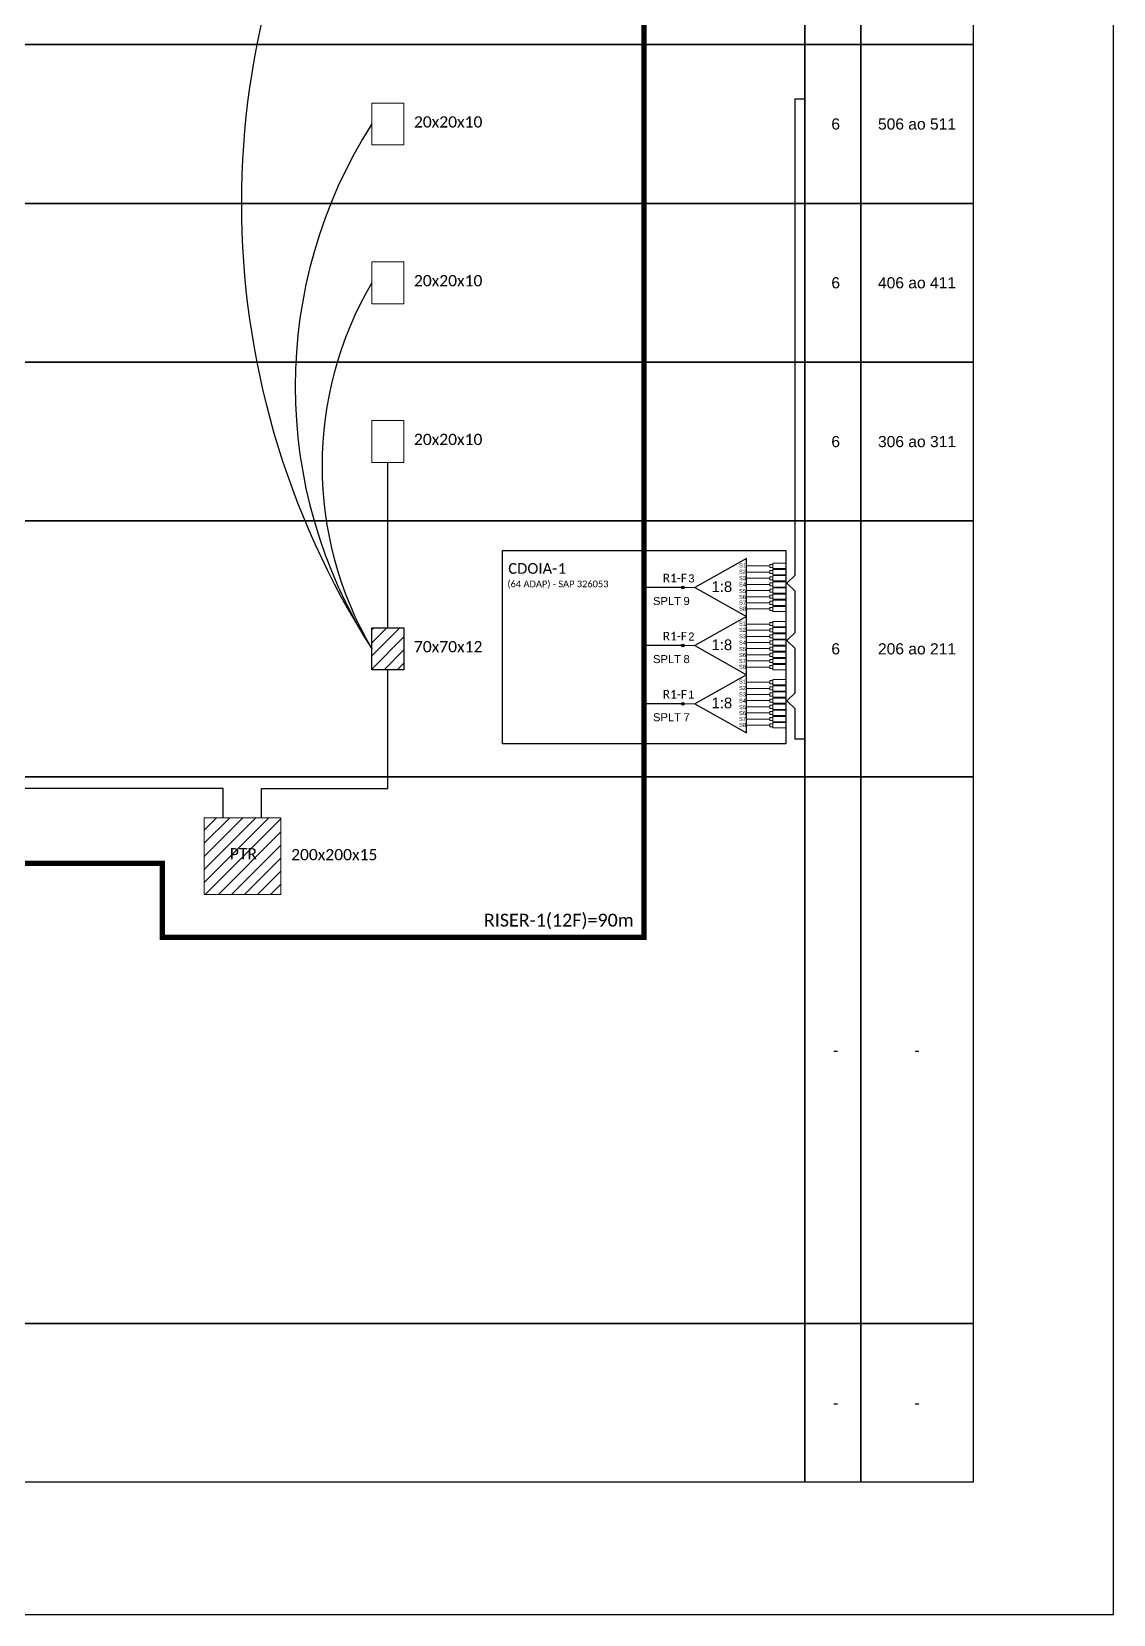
# Model space of a CAD drawing. Extents: x -89 to 749, y 705 to 1299.
# Drawn here: x 548.5 to 749.2, y 705 to 998.8 of the extents above; entities that cross this region are included whole.
import ezdxf
from ezdxf.enums import TextEntityAlignment as Align

# ---------------------------------------------------------------- set-up
doc = ezdxf.new("R2010")
doc.units = 0
doc.styles.add('ARIAL', font='arial.ttf')
doc.styles.add('WMF-Calibri0', font='calibri.ttf')

# ---------------------------------------------------------------- blocks, each defined once
blk = doc.blocks.new('SPLT_1-8_SC-APC')
at = {"color": 1}
blk.add_lwpolyline([(-7.37, -2.1), (-17.04, -7.55), (-7.37, -13), (-7.37, -2.1)], dxfattribs=at)
at = {"color": 3, "lineweight": 0}
for points in [[(-2.99, -3.51), (-7.37, -3.51)], [(-7.37, -4.66), (-2.99, -4.66)], [(-7.37, -5.82), (-2.99, -5.82)], [(-2.41, -3.02), (-2.41, -4)], [(-2.41, -3.02), (0, -3.02)], [(-2.41, -4), (0, -4)], [(-2.41, -4.17), (-2.41, -5.16)], [(-2.41, -4.17), (0, -4.17)], [(-2.41, -5.16), (0, -5.16)], [(-2.41, -5.32), (-2.41, -6.31)], [(-2.41, -5.32), (0, -5.32)], [(-7.37, -6.97), (-2.99, -6.97)], [(-7.37, -8.12), (-2.99, -8.12)], [(-2.41, -6.31), (0, -6.31)], [(-2.41, -6.48), (-2.41, -7.46)], [(-2.41, -6.48), (0, -6.48)], [(-2.41, -7.46), (0, -7.46)], [(-2.41, -7.63), (-2.41, -8.62)], [(-2.41, -7.63), (0, -7.63)], [(-2.41, -8.62), (0, -8.62)], [(-2.41, -8.78), (-2.41, -9.77)], [(-2.41, -8.78), (0, -8.78)], [(-7.37, -9.28), (-2.99, -9.28)], [(-7.37, -10.43), (-2.99, -10.43)], [(-7.37, -11.58), (-2.99, -11.58)], [(-2.41, -9.77), (0, -9.77)], [(-2.41, -9.94), (-2.41, -10.92)], [(-2.41, -9.94), (0, -9.94)], [(-2.41, -10.92), (0, -10.92)], [(-2.41, -11.09), (-2.41, -12.08)], [(-2.41, -11.09), (0, -11.09)], [(-2.41, -12.08), (0, -12.08)]]:
    blk.add_lwpolyline(points, dxfattribs=at)
for points in [[(-2.99, -3.22), (-2.41, -3.22), (-2.41, -3.8), (-2.99, -3.8)], [(-2.99, -4.38), (-2.41, -4.38), (-2.41, -4.95), (-2.99, -4.95)], [(-2.99, -5.53), (-2.41, -5.53), (-2.41, -6.1), (-2.99, -6.1)], [(-2.99, -6.68), (-2.41, -6.68), (-2.41, -7.26), (-2.99, -7.26)], [(-2.99, -7.84), (-2.41, -7.84), (-2.41, -8.41), (-2.99, -8.41)], [(-2.99, -8.99), (-2.41, -8.99), (-2.41, -9.56), (-2.99, -9.56)], [(-2.99, -10.14), (-2.41, -10.14), (-2.41, -10.72), (-2.99, -10.72)], [(-2.99, -11.3), (-2.41, -11.3), (-2.41, -11.87), (-2.99, -11.87)]]:
    blk.add_lwpolyline(points, close=True, dxfattribs=at)
at = {"color": 1, "lineweight": 0}
blk.add_lwpolyline([(-17.04, -7.55), (-19.26, -7.55)], dxfattribs=at)
at = {"color": 1, "style": 'ARIAL'}
for s, height, p in [('S1', 0.75, (-8.74, -3.78)), ('S2', 0.75, (-8.74, -4.97)), ('S3', 0.75, (-8.74, -6.18)), ('1:8', 2, (-13.91, -8.4)), ('S4', 0.75, (-8.74, -7.36)), ('S5', 0.75, (-8.74, -8.57)), ('S6', 0.75, (-8.74, -9.69)), ('S7', 0.75, (-8.74, -10.78)), ('S8', 0.75, (-8.74, -11.9))]:
    blk.add_text(s, height=height, dxfattribs=at).set_placement(p)

msp = doc.modelspace()

# ---------------------------------------------------------------- hatches: boundary and pattern name
h = msp.add_hatch(color=3)
h.dxf.hatch_style = 1
edge = h.paths.add_edge_path()
edge.add_arc((669.37, 895.61), 0.254, 0, 360)
h = msp.add_hatch()
h.set_pattern_fill('ANSI31', color=1, scale=0.54)
h.set_pattern_definition([(45, (-257.8151, 110.4325), (-1.2123346, 1.2123346), [])])
h.paths.add_polyline_path([(611.65, 880.35), (617.61, 880.35), (617.61, 888.11), (611.65, 888.11)])
h = msp.add_hatch(color=3)
h.dxf.hatch_style = 1
edge = h.paths.add_edge_path()
edge.add_arc((669.37, 884.83), 0.254, 0, 360)
h = msp.add_hatch(color=3)
h.dxf.hatch_style = 1
edge = h.paths.add_edge_path()
edge.add_arc((669.37, 874.04), 0.254, 0, 360)
h = msp.add_hatch()
h.set_pattern_fill('ANSI31', color=1, scale=0.54)
h.set_pattern_definition([(45, (20.5825, 3222.0435), (-1.2123346, 1.2123346), [])])
h.paths.add_polyline_path([(594.75, 838.65), (594.75, 852.88), (580.52, 852.88), (580.52, 838.65)])
h.paths.add_polyline_path([(584.78, 844.62), (590.91, 844.62), (590.91, 847.75), (584.78, 847.75)], flags=24)

# ---------------------------------------------------------------- linework, layer by layer
msp.add_lwpolyline([(-89.32, 705.02), (749.25, 705.02), (749.25, 1299.02), (-89.32, 1299.02), (-89.32, 705.02)])
at = {"color": 5, "const_width": 0.99}
msp.add_lwpolyline([(662.18, 1196.84), (662.18, 830.68), (572.76, 830.68), (572.76, 844.4), (511.81, 844.4), (511.81, 813.09)], dxfattribs=at)
for points in [[(447.28, 1025.85), (691.98, 1025.85), (691.98, 996.38), (447.28, 996.38)], [(691.98, 1025.85), (702.4, 1025.85), (702.4, 996.38), (691.98, 996.38)], [(702.4, 1025.85), (723.23, 1025.85), (723.23, 996.38), (702.4, 996.38)], [(447.28, 996.38), (691.98, 996.38), (691.98, 966.91), (447.28, 966.91)], [(691.98, 996.38), (702.4, 996.38), (702.4, 966.91), (691.98, 966.91)], [(702.4, 996.38), (723.23, 996.38), (723.23, 966.91), (702.4, 966.91)], [(447.28, 966.91), (691.98, 966.91), (691.98, 937.44), (447.28, 937.44)], [(691.98, 966.91), (702.4, 966.91), (702.4, 937.44), (691.98, 937.44)], [(702.4, 966.91), (723.23, 966.91), (723.23, 937.44), (702.4, 937.44)], [(447.28, 937.44), (691.98, 937.44), (691.98, 907.97), (447.28, 907.97)], [(691.98, 937.44), (702.4, 937.44), (702.4, 907.97), (691.98, 907.97)], [(702.4, 937.44), (723.23, 937.44), (723.23, 907.97), (702.4, 907.97)], [(447.28, 907.97), (691.98, 907.97), (691.98, 860.5), (447.28, 860.5)], [(691.98, 907.97), (702.4, 907.97), (702.4, 860.5), (691.98, 860.5)], [(702.4, 907.97), (723.23, 907.97), (723.23, 860.5), (702.4, 860.5)], [(447.28, 860.5), (691.98, 860.5), (691.98, 759.03), (447.28, 759.03)], [(691.98, 860.5), (702.4, 860.5), (702.4, 759.03), (691.98, 759.03)], [(702.4, 860.5), (723.23, 860.5), (723.23, 759.03), (702.4, 759.03)], [(447.28, 759.03), (691.98, 759.03), (691.98, 729.56), (447.28, 729.56)], [(691.98, 759.03), (702.4, 759.03), (702.4, 729.56), (691.98, 729.56)], [(702.4, 759.03), (723.23, 759.03), (723.23, 729.56), (702.4, 729.56)]]:
    msp.add_lwpolyline(points, close=True)
at = {"color": 0, "lineweight": 0}
for points in [[(611.65, 985.52), (617.61, 985.52), (617.61, 977.76), (611.65, 977.76)], [(611.65, 956.05), (617.61, 956.05), (617.61, 948.29), (611.65, 948.29)], [(611.65, 926.58), (617.61, 926.58), (617.61, 918.82), (611.65, 918.82)]]:
    msp.add_lwpolyline(points, close=True, dxfattribs=at)
at = {"color": 3}
for points in [[(690.22, 892.87), (690.22, 894.92), (688.67, 896.41), (690.22, 897.91), (690.22, 986.32), (691.85, 986.32)], [(614.63, 888.11), (614.63, 918.82)], [(690.22, 878.7), (690.21, 884.3), (688.66, 885.79), (690.21, 887.29), (690.21, 892.87), (690.22, 892.87)], [(584.08, 852.88), (584.08, 858.28), (520.13, 858.28), (520.13, 880.35)], [(591.19, 852.88), (591.19, 858.28), (614.63, 858.28), (614.63, 880.35)], [(691.85, 867.48), (690.22, 867.48), (690.22, 873.09), (688.67, 874.58), (690.22, 876.07), (690.22, 878.7)]]:
    msp.add_lwpolyline(points, dxfattribs=at)
at = {"color": 1}
for points in [[(635.87, 902.45), (688.46, 902.45), (688.46, 866.57), (635.87, 866.57)], [(611.65, 888.11), (617.61, 888.11), (617.61, 880.35), (611.65, 880.35)]]:
    msp.add_lwpolyline(points, close=True, dxfattribs=at)
at = {"color": 5}
for points in [[(669.37, 895.61), (662.18, 895.61)], [(669.37, 884.83), (662.18, 884.83)], [(669.37, 874.04), (662.18, 874.04)]]:
    msp.add_lwpolyline(points, dxfattribs=at)
at = {"color": 1, "lineweight": 0}
msp.add_lwpolyline([(580.52, 852.88), (594.75, 852.88), (594.75, 838.65), (580.52, 838.65)], close=True, dxfattribs=at)
at = {"color": 3}
for centre in [(669.37, 895.61), (669.37, 884.83), (669.37, 874.04)]:
    msp.add_circle(centre, 0.254, dxfattribs=at)
for centre, radius, start, end in [((740.61, 966.91), 153.18, 147.3365, 212.6635), ((687.9, 932.94), 90.48, 147.4312, 212.5688), ((669.48, 918.2), 67.06, 149.567, 210.433)]:
    msp.add_arc(centre, radius, start, end, dxfattribs=at)

# ---------------------------------------------------------------- block references
at = {"color": 3, "xscale": 0.9899999999999999, "yscale": 0.9899999999999999, "zscale": 0.9899999999999999}
for p in [(688.44, 903.09), (688.44, 892.3), (688.44, 881.51)]:
    msp.add_blockref('SPLT_1-8_SC-APC', p, dxfattribs=at)

# ---------------------------------------------------------------- texts
at = {"style": 'WMF-Calibri0'}
for s, p in [('20x20x10', (619.46, 980.99)), ('20x20x10', (619.46, 951.52)), ('20x20x10', (619.46, 922.06)), ('PTR', (585.3, 845.15)), ('200x200x15', (596.67, 844.99))]:
    msp.add_text(s, height=2.085, dxfattribs=at).set_placement(p)
at = {"style": 'ARIAL'}
for s, p in [('6', (697.72, 981.64)), ('506 ao 511', (712.81, 981.64)), ('6', (697.72, 952.17)), ('406 ao 411', (712.81, 952.17)), ('6', (697.72, 922.7)), ('306 ao 311', (712.81, 922.7)), ('6', (697.72, 884.23)), ('206 ao 211', (712.81, 884.23)), ('-', (697.72, 809.76)), ('-', (712.81, 809.76)), ('-', (697.72, 744.29)), ('-', (712.81, 744.29))]:
    msp.add_text(s, height=2.07, dxfattribs=at).set_placement(p, align=Align.MIDDLE_CENTER)
at = {"color": 1, "style": 'WMF-Calibri0'}
for s, height, p in [('CDOIA-', 1.98, (636.96, 898.16)), ('70x70x12', 2.085, (619.46, 883.59))]:
    msp.add_text(s, height=height, dxfattribs=at).set_placement(p)
at = {"color": 7, "style": 'WMF-Calibri0'}
msp.add_text('1', height=1.98, dxfattribs=at).set_placement((646.14, 898.16))
at = {"color": 1, "style": 'WMF-Calibri0'}
msp.add_text('(64 ADAP) - SAP 326053', height=1.2375, dxfattribs=at).set_placement((646.18, 895.66), align=Align.CENTER)
at = {"color": 5, "style": 'WMF-Calibri0'}
for s, height, p in [('R1-F', 1.584, (665.64, 896.59)), ('R1-F', 1.584, (665.64, 885.8)), ('R1-F', 1.584, (665.64, 875.01)), ('RISER-1(12F)=90m', 2.3811, (632.45, 832.68))]:
    msp.add_text(s, height=height, dxfattribs=at).set_placement(p)
at = {"color": 5, "style": 'ARIAL'}
for s, p in [('3', (670.95, 896.55)), ('2', (670.95, 885.77)), ('1', (670.95, 874.98))]:
    msp.add_text(s, height=1.49, dxfattribs=at).set_placement(p, align=Align.CENTER)
at = {"color": 7, "style": 'ARIAL'}
for s, height, p in [('SPLT', 1.485, (666.42, 892.37)), ('9', 1.49, (670.06, 892.37)), ('SPLT', 1.485, (666.42, 881.58)), ('8', 1.49, (670.06, 881.58)), ('SPLT', 1.485, (666.42, 870.79)), ('7', 1.49, (670.06, 870.79))]:
    msp.add_text(s, height=height, dxfattribs=at).set_placement(p, align=Align.CENTER)

doc.saveas('drawing.dxf')
